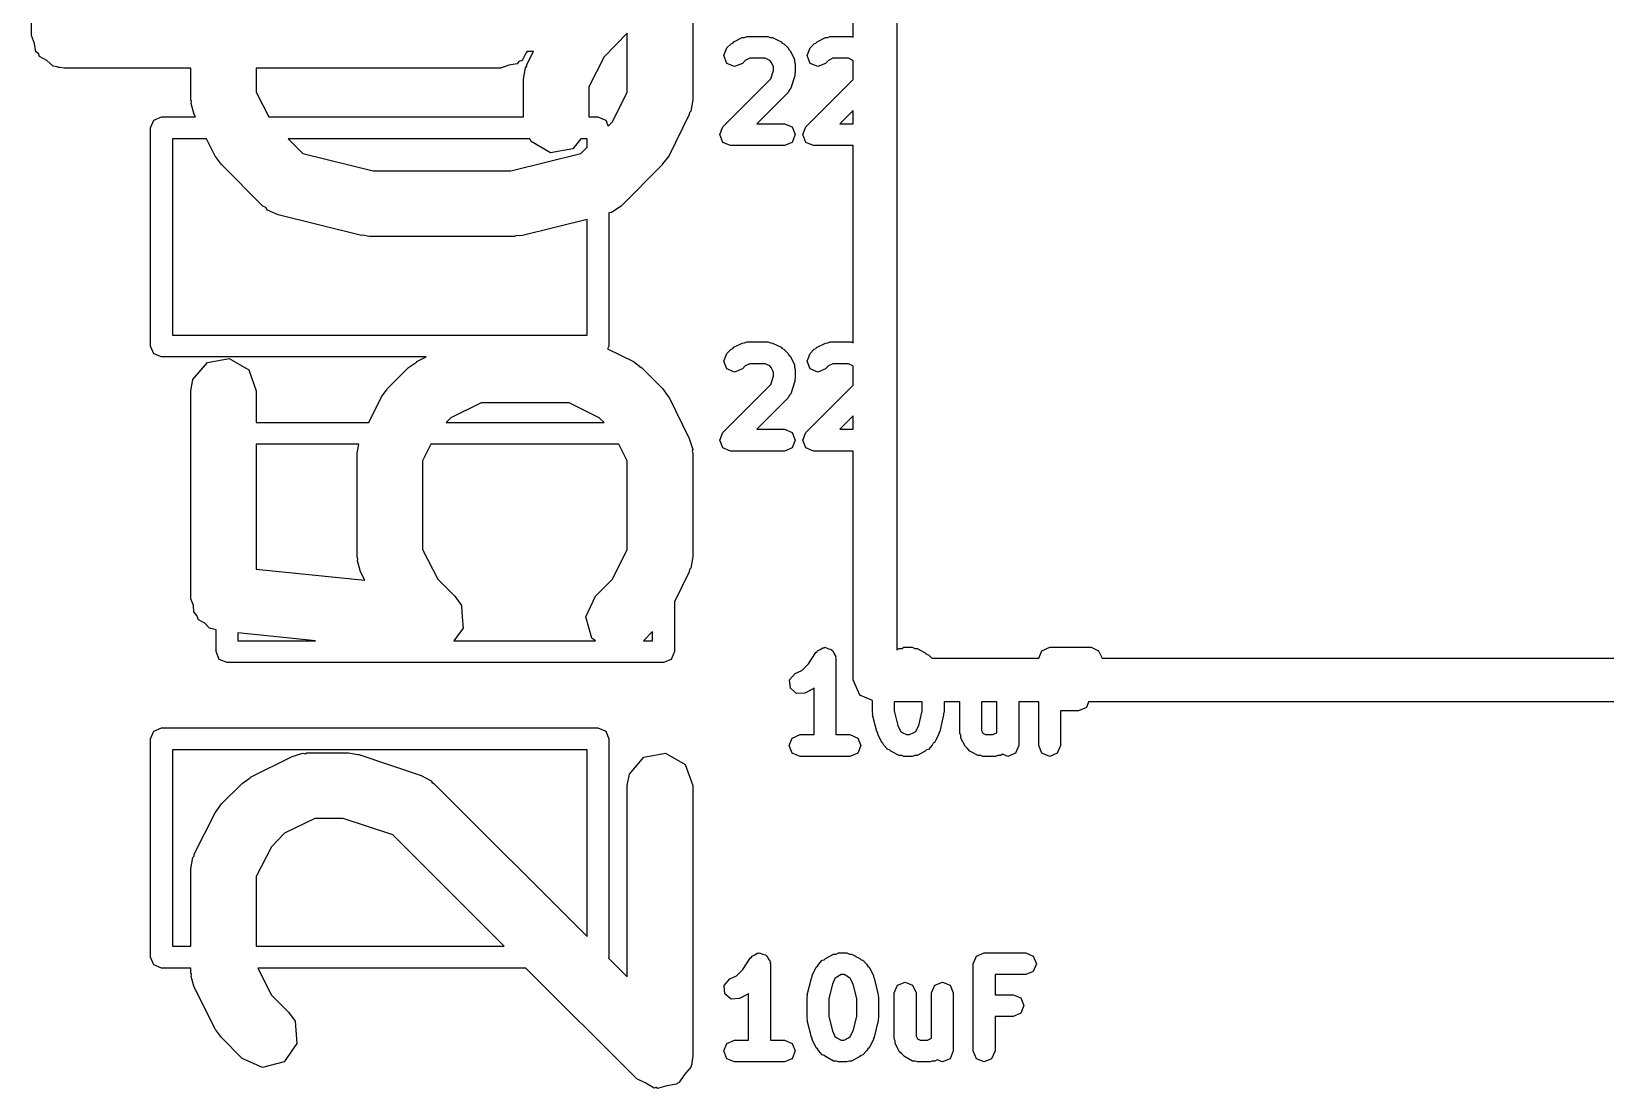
# Model space of a CAD drawing. Extents: x 97.5 to 143.9, y -109.8 to -49.
# Drawn here: x 136.302 to 139.909, y -101.401 to -98.979 of the extents above; entities that cross this region are included whole.
import ezdxf

# ---------------------------------------------------------------- set-up
doc = ezdxf.new("R2010")
doc.units = 0
doc.layers.add('BLACK', color=7, linetype='CONTINUOUS')

msp = doc.modelspace()

# ---------------------------------------------------------------- linework, layer by layer
at = {"layer": 'BLACK', "linetype": 'CONTINUOUS'}
for p, q in [((138.185, -98.9926), (138.185, -98.5348)), ((138.285, -98.5405), (138.285, -100.396)), ((136.302, -98.9881), (136.302, -98.6548)), ((137.817, -98.9452), (137.817, -99.1357)), ((136.309, -99.0064), (136.302, -98.9881)), ((137.667, -98.9834), (137.614, -99.0373)), ((137.667, -99.118), (137.667, -98.9834)), ((137.911, -99.0026), (137.93, -98.9931)), ((137.93, -98.9931), (137.936, -98.9927)), ((137.936, -98.9927), (137.942, -98.9905)), ((137.942, -98.9905), (137.989, -98.9905)), ((137.989, -98.9905), (137.995, -98.9927)), ((137.995, -98.9927), (138, -98.9931)), ((138, -98.9931), (138.02, -99.0026)), ((138.102, -99.0026), (138.121, -98.9931)), ((138.121, -98.9931), (138.127, -98.9927)), ((138.127, -98.9927), (138.132, -98.9905)), ((138.132, -98.9905), (138.18, -98.9905)), ((138.18, -98.9905), (138.185, -98.9926)), ((136.312, -99.0256), (136.309, -99.0064)), ((136.318, -99.0299), (136.312, -99.0256)), ((136.32, -99.0363), (136.318, -99.0299)), ((137.435, -99.0287), (137.426, -99.0455)), ((137.438, -99.025), (137.435, -99.0287)), ((137.437, -99.0546), (137.452, -99.025)), ((137.452, -99.025), (137.438, -99.025)), ((137.888, -99.0345), (137.895, -99.0168)), ((137.895, -99.0168), (137.905, -99.0073)), ((137.905, -99.0073), (137.909, -99.0057)), ((137.909, -99.0057), (137.911, -99.0026)), ((138.02, -99.0026), (138.022, -99.0057)), ((138.022, -99.0057), (138.026, -99.0073)), ((138.026, -99.0073), (138.036, -99.0168)), ((138.036, -99.0168), (138.037, -99.0206)), ((138.037, -99.0206), (138.04, -99.0233)), ((138.04, -99.0233), (138.05, -99.0424)), ((138.079, -99.0345), (138.086, -99.0168)), ((138.086, -99.0168), (138.095, -99.0073)), ((138.095, -99.0073), (138.099, -99.0057)), ((138.099, -99.0057), (138.102, -99.0026)), ((136.337, -99.046), (136.32, -99.0363)), ((136.352, -99.0586), (136.337, -99.046)), ((136.361, -99.0603), (136.352, -99.0586)), ((136.364, -99.062), (136.361, -99.0603)), ((136.368, -99.0614), (136.364, -99.062)), ((136.377, -99.0631), (136.368, -99.0614)), ((136.667, -99.0631), (136.377, -99.0631)), ((136.667, -99.1357), (136.667, -99.0631)), ((137.377, -99.0631), (136.817, -99.0631)), ((136.817, -99.0631), (136.817, -99.118)), ((137.396, -99.0564), (137.377, -99.0631)), ((137.415, -99.053), (137.396, -99.0564)), ((137.419, -99.0479), (137.415, -99.053)), ((137.426, -99.0455), (137.419, -99.0479)), ((137.429, -99.0881), (137.434, -99.0624)), ((137.434, -99.0624), (137.437, -99.059)), ((137.437, -99.059), (137.437, -99.0546)), ((137.614, -99.0373), (137.579, -99.1058)), ((137.895, -99.0522), (137.888, -99.0345)), ((137.913, -99.0595), (137.895, -99.0522)), ((137.931, -99.0522), (137.913, -99.0595)), ((137.937, -99.0455), (137.931, -99.0522)), ((137.948, -99.0405), (137.937, -99.0455)), ((137.983, -99.0405), (137.948, -99.0405)), ((137.994, -99.0455), (137.983, -99.0405)), ((137.997, -99.0493), (137.994, -99.0455)), ((137.996, -99.0877), (138.002, -99.0686)), ((138.002, -99.0595), (137.997, -99.0493)), ((138.002, -99.0686), (138.002, -99.0595)), ((138.05, -99.0424), (138.05, -99.0482)), ((138.05, -99.0482), (138.052, -99.0536)), ((138.052, -99.0536), (138.052, -99.0726)), ((138.086, -99.0522), (138.079, -99.0345)), ((138.104, -99.0595), (138.086, -99.0522)), ((138.121, -99.0522), (138.104, -99.0595)), ((138.128, -99.0455), (138.121, -99.0522)), ((138.138, -99.0405), (138.128, -99.0455)), ((138.174, -99.0405), (138.138, -99.0405)), ((138.184, -99.0455), (138.174, -99.0405)), ((138.185, -99.0465), (138.184, -99.0455)), ((138.185, -99.0892), (138.185, -99.0465)), ((137.429, -99.175), (137.429, -99.0881)), ((137.579, -99.1058), (137.579, -99.175)), ((137.886, -99.1978), (137.996, -99.0877)), ((138.051, -99.0805), (138.042, -99.1091)), ((138.052, -99.0726), (138.051, -99.0764)), ((138.051, -99.0764), (138.051, -99.0805)), ((138.076, -99.1978), (138.185, -99.0892)), ((136.669, -99.1399), (136.667, -99.1357)), ((136.668, -99.1443), (136.669, -99.1399)), ((136.817, -99.118), (136.846, -99.175)), ((137.633, -99.1865), (137.667, -99.118)), ((137.817, -99.1357), (137.813, -99.1614)), ((138.036, -99.1189), (137.964, -99.1905)), ((138.038, -99.1135), (138.036, -99.1189)), ((138.042, -99.1091), (138.038, -99.1135)), ((136.582, -99.1823), (136.6, -99.175)), ((136.6, -99.175), (136.678, -99.175)), ((136.675, -99.1693), (136.668, -99.1443)), ((136.678, -99.175), (136.675, -99.1693)), ((136.846, -99.175), (137.429, -99.175)), ((137.579, -99.175), (137.6, -99.175)), ((137.6, -99.175), (137.618, -99.1823)), ((137.809, -99.1693), (137.762, -99.2645)), ((137.81, -99.1648), (137.809, -99.1693)), ((137.813, -99.1614), (137.81, -99.1648)), ((138.185, -99.1599), (138.154, -99.1905)), ((138.185, -99.1905), (138.185, -99.1599)), ((136.575, -99.2), (136.582, -99.1823)), ((136.575, -99.7), (136.575, -99.2)), ((137.618, -99.1823), (137.623, -99.1962)), ((137.623, -99.1962), (137.633, -99.1865)), ((137.879, -99.2155), (137.886, -99.1978)), ((137.964, -99.1905), (138.027, -99.1905)), ((138.027, -99.1905), (138.045, -99.1978)), ((138.045, -99.1978), (138.052, -99.2155)), ((138.069, -99.2155), (138.076, -99.1978)), ((138.154, -99.1905), (138.185, -99.1905)), ((136.625, -99.225), (136.625, -99.675)), ((136.703, -99.225), (136.625, -99.225)), ((136.723, -99.2645), (136.703, -99.225)), ((137.444, -99.225), (136.89, -99.225)), ((136.89, -99.225), (136.924, -99.2585)), ((137.447, -99.2315), (137.444, -99.225)), ((137.491, -99.2572), (137.447, -99.2315)), ((137.542, -99.2483), (137.491, -99.2572)), ((137.561, -99.225), (137.542, -99.2483)), ((137.575, -99.225), (137.561, -99.225)), ((137.561, -99.2585), (137.575, -99.2446)), ((137.575, -99.2446), (137.575, -99.225)), ((137.886, -99.2332), (137.879, -99.2155)), ((137.904, -99.2405), (137.886, -99.2332)), ((138.027, -99.2405), (137.904, -99.2405)), ((138.045, -99.2332), (138.027, -99.2405)), ((138.052, -99.2155), (138.045, -99.2332)), ((138.076, -99.2332), (138.069, -99.2155)), ((138.094, -99.2405), (138.076, -99.2332)), ((138.185, -99.2405), (138.094, -99.2405)), ((138.185, -99.6926), (138.185, -99.2405)), ((136.724, -99.2656), (136.723, -99.2645)), ((136.737, -99.284), (136.724, -99.2656)), ((136.832, -99.3792), (136.737, -99.284)), ((136.924, -99.2585), (137.085, -99.2988)), ((137.4, -99.2988), (137.561, -99.2585)), ((137.748, -99.284), (137.653, -99.3792)), ((137.762, -99.2645), (137.748, -99.2825)), ((137.748, -99.2825), (137.748, -99.284)), ((137.085, -99.2988), (137.4, -99.2988)), ((136.839, -99.3824), (136.832, -99.3792)), ((136.843, -99.3883), (136.839, -99.3824)), ((136.867, -99.399), (136.843, -99.3883)), ((137.631, -99.3942), (137.625, -99.3947)), ((137.625, -99.3947), (137.625, -99.7)), ((137.653, -99.3792), (137.631, -99.3942)), ((137.058, -99.4466), (136.867, -99.399)), ((137.575, -99.4096), (137.427, -99.4466)), ((137.575, -99.675), (137.575, -99.4096)), ((137.061, -99.4462), (137.058, -99.4466)), ((137.076, -99.4488), (137.061, -99.4462)), ((137.409, -99.4488), (137.076, -99.4488)), ((137.412, -99.4476), (137.409, -99.4488)), ((137.427, -99.4466), (137.412, -99.4476)), ((136.625, -99.675), (137.575, -99.675)), ((136.582, -99.7177), (136.575, -99.7)), ((136.6, -99.725), (136.582, -99.7177)), ((137.625, -99.7), (137.622, -99.7062)), ((137.622, -99.7062), (137.681, -99.7353)), ((137.888, -99.7345), (137.895, -99.7168)), ((137.895, -99.7168), (137.905, -99.7073)), ((137.905, -99.7073), (137.909, -99.7057)), ((137.909, -99.7057), (137.911, -99.7026)), ((137.911, -99.7026), (137.93, -99.6931)), ((137.93, -99.6931), (137.936, -99.6927)), ((137.936, -99.6927), (137.942, -99.6905)), ((137.942, -99.6905), (137.989, -99.6905)), ((137.989, -99.6905), (137.995, -99.6927)), ((137.995, -99.6927), (138, -99.6931)), ((138, -99.6931), (138.02, -99.7026)), ((138.02, -99.7026), (138.022, -99.7057)), ((138.022, -99.7057), (138.026, -99.7073)), ((138.026, -99.7073), (138.036, -99.7168)), ((138.036, -99.7168), (138.037, -99.7206)), ((138.079, -99.7345), (138.086, -99.7168)), ((138.086, -99.7168), (138.095, -99.7073)), ((138.095, -99.7073), (138.099, -99.7057)), ((138.099, -99.7057), (138.102, -99.7026)), ((138.102, -99.7026), (138.121, -99.6931)), ((138.121, -99.6931), (138.127, -99.6927)), ((138.127, -99.6927), (138.132, -99.6905)), ((138.132, -99.6905), (138.18, -99.6905)), ((138.18, -99.6905), (138.185, -99.6926)), ((137.206, -99.725), (136.6, -99.725)), ((136.672, -99.7767), (136.705, -99.7374)), ((136.705, -99.7374), (136.755, -99.7285)), ((136.755, -99.7285), (136.8, -99.7542)), ((136.8, -99.7542), (136.817, -99.8024)), ((137.118, -99.797), (137.166, -99.7493)), ((137.166, -99.7493), (137.184, -99.7365)), ((137.184, -99.7365), (137.185, -99.7353)), ((137.185, -99.7353), (137.206, -99.725)), ((137.681, -99.7353), (137.699, -99.7487)), ((137.699, -99.7487), (137.7, -99.7493)), ((137.7, -99.7493), (137.748, -99.797)), ((137.895, -99.7522), (137.888, -99.7345)), ((137.913, -99.7595), (137.895, -99.7522)), ((137.931, -99.7522), (137.913, -99.7595)), ((137.937, -99.7455), (137.931, -99.7522)), ((137.948, -99.7405), (137.937, -99.7455)), ((137.983, -99.7405), (137.948, -99.7405)), ((137.994, -99.7455), (137.983, -99.7405)), ((137.997, -99.7493), (137.994, -99.7455)), ((138.002, -99.7595), (137.997, -99.7493)), ((138.037, -99.7206), (138.04, -99.7233)), ((138.04, -99.7233), (138.05, -99.7424)), ((138.05, -99.7424), (138.05, -99.7482)), ((138.05, -99.7482), (138.052, -99.7536)), ((138.052, -99.7536), (138.052, -99.7726)), ((138.086, -99.7522), (138.079, -99.7345)), ((138.104, -99.7595), (138.086, -99.7522)), ((138.121, -99.7522), (138.104, -99.7595)), ((138.128, -99.7455), (138.121, -99.7522)), ((138.138, -99.7405), (138.128, -99.7455)), ((138.174, -99.7405), (138.138, -99.7405)), ((138.184, -99.7455), (138.174, -99.7405)), ((138.185, -99.7465), (138.184, -99.7455)), ((138.185, -99.7892), (138.185, -99.7465)), ((136.667, -99.8024), (136.672, -99.7767)), ((137.886, -99.8978), (137.996, -99.7877)), ((137.996, -99.7877), (138.002, -99.7686)), ((138.002, -99.7686), (138.002, -99.7595)), ((138.051, -99.7805), (138.042, -99.8091)), ((138.052, -99.7726), (138.051, -99.7764)), ((138.051, -99.7764), (138.051, -99.7805)), ((138.076, -99.8978), (138.185, -99.7892)), ((136.667, -100.279), (136.667, -99.8024)), ((136.817, -99.8024), (136.817, -99.875)), ((137.075, -99.875), (137.104, -99.8165)), ((137.104, -99.8165), (137.117, -99.7985)), ((137.117, -99.7985), (137.118, -99.797)), ((137.748, -99.797), (137.761, -99.8153)), ((137.761, -99.8153), (137.762, -99.8165)), ((137.762, -99.8165), (137.809, -99.9117)), ((138.036, -99.8189), (137.964, -99.8905)), ((138.038, -99.8135), (138.036, -99.8189)), ((138.042, -99.8091), (138.038, -99.8135)), ((137.332, -99.8298), (137.263, -99.864)), ((137.534, -99.8298), (137.332, -99.8298)), ((137.603, -99.864), (137.534, -99.8298)), ((138.185, -99.8599), (138.154, -99.8905)), ((138.185, -99.8905), (138.185, -99.8599)), ((136.817, -99.875), (137.075, -99.875)), ((137.263, -99.864), (137.252, -99.875)), ((137.252, -99.875), (137.614, -99.875)), ((137.614, -99.875), (137.603, -99.864)), ((137.879, -99.9155), (137.886, -99.8978)), ((137.964, -99.8905), (138.027, -99.8905)), ((138.027, -99.8905), (138.045, -99.8978)), ((138.045, -99.8978), (138.052, -99.9155)), ((138.069, -99.9155), (138.076, -99.8978)), ((138.154, -99.8905), (138.185, -99.8905)), ((136.817, -99.925), (136.817, -100.211)), ((137.052, -99.925), (136.817, -99.925)), ((137.048, -99.9452), (137.052, -99.925)), ((137.217, -99.925), (137.198, -99.9629)), ((137.648, -99.925), (137.217, -99.925)), ((137.667, -99.9629), (137.648, -99.925)), ((137.809, -99.9117), (137.817, -99.9367)), ((137.886, -99.9332), (137.879, -99.9155)), ((137.904, -99.9405), (137.886, -99.9332)), ((138.045, -99.9332), (138.027, -99.9405)), ((138.052, -99.9155), (138.045, -99.9332)), ((138.076, -99.9332), (138.069, -99.9155)), ((138.094, -99.9405), (138.076, -99.9332)), ((137.048, -100.183), (137.048, -99.9452)), ((137.198, -99.9629), (137.198, -100.166)), ((137.667, -100.166), (137.667, -99.9629)), ((137.817, -99.9367), (137.816, -99.941)), ((137.816, -99.941), (137.817, -99.9452)), ((137.817, -99.9452), (137.817, -100.183)), ((138.027, -99.9405), (137.904, -99.9405)), ((138.185, -99.9405), (138.094, -99.9405)), ((138.185, -100.465), (138.185, -99.9405)), ((137.05, -100.188), (137.048, -100.183)), ((137.049, -100.192), (137.05, -100.188)), ((137.198, -100.166), (137.233, -100.234)), ((137.633, -100.234), (137.667, -100.166)), ((137.817, -100.183), (137.813, -100.209)), ((136.817, -100.211), (137.066, -100.236)), ((137.056, -100.217), (137.049, -100.192)), ((137.066, -100.236), (137.056, -100.217)), ((137.809, -100.217), (137.775, -100.286)), ((137.81, -100.212), (137.809, -100.217)), ((137.813, -100.209), (137.81, -100.212)), ((137.233, -100.234), (137.272, -100.273)), ((137.594, -100.273), (137.633, -100.234)), ((136.673, -100.294), (136.667, -100.279)), ((136.674, -100.309), (136.673, -100.294)), ((137.272, -100.273), (137.287, -100.294)), ((137.287, -100.294), (137.287, -100.295)), ((137.287, -100.295), (137.287, -100.295)), ((137.287, -100.295), (137.289, -100.32)), ((137.572, -100.32), (137.594, -100.273)), ((137.775, -100.286), (137.775, -100.4)), ((136.681, -100.317), (136.674, -100.309)), ((136.685, -100.327), (136.681, -100.317)), ((136.699, -100.335), (136.685, -100.327)), ((137.289, -100.32), (137.291, -100.346)), ((137.586, -100.369), (137.572, -100.32)), ((136.71, -100.346), (136.699, -100.335)), ((136.725, -100.35), (136.71, -100.346)), ((136.725, -100.4), (136.725, -100.35)), ((136.953, -100.375), (136.775, -100.357)), ((136.775, -100.357), (136.775, -100.375)), ((137.276, -100.367), (137.27, -100.375)), ((137.291, -100.346), (137.276, -100.367)), ((137.291, -100.346), (137.291, -100.346)), ((137.291, -100.346), (137.291, -100.346)), ((137.725, -100.354), (137.704, -100.375)), ((137.725, -100.375), (137.725, -100.354)), ((136.732, -100.418), (136.725, -100.4)), ((136.775, -100.375), (136.953, -100.375)), ((137.27, -100.375), (137.594, -100.375)), ((137.594, -100.375), (137.586, -100.369)), ((137.704, -100.375), (137.725, -100.375)), ((137.775, -100.4), (137.768, -100.418)), ((138.082, -100.428), (138.099, -100.402)), ((138.099, -100.402), (138.102, -100.4)), ((138.102, -100.4), (138.103, -100.398)), ((138.103, -100.398), (138.109, -100.395)), ((138.109, -100.395), (138.115, -100.391)), ((138.115, -100.391), (138.118, -100.391)), ((138.118, -100.391), (138.12, -100.39)), ((138.12, -100.39), (138.127, -100.393)), ((138.127, -100.393), (138.134, -100.395)), ((138.134, -100.395), (138.136, -100.397)), ((138.136, -100.397), (138.138, -100.398)), ((138.138, -100.398), (138.141, -100.405)), ((138.285, -100.396), (138.29, -100.393)), ((138.29, -100.393), (138.296, -100.393)), ((138.296, -100.393), (138.301, -100.39)), ((138.301, -100.39), (138.32, -100.39)), ((138.32, -100.39), (138.326, -100.393)), ((138.326, -100.393), (138.331, -100.393)), ((138.331, -100.393), (138.35, -100.403)), ((138.35, -100.403), (138.353, -100.406)), ((138.61, -100.415), (138.617, -100.398)), ((138.617, -100.398), (138.635, -100.39)), ((138.635, -100.39), (138.73, -100.39)), ((138.73, -100.39), (138.747, -100.398)), ((138.747, -100.398), (138.755, -100.415)), ((136.75, -100.425), (136.732, -100.418)), ((137.75, -100.425), (136.75, -100.425)), ((137.768, -100.418), (137.75, -100.425)), ((138.067, -100.443), (138.082, -100.428)), ((138.141, -100.405), (138.145, -100.411)), ((138.145, -100.411), (138.144, -100.413)), ((138.144, -100.413), (138.145, -100.415)), ((138.145, -100.415), (138.145, -100.59)), ((138.353, -100.406), (138.357, -100.407)), ((138.357, -100.407), (138.365, -100.415)), ((138.365, -100.415), (138.61, -100.415)), ((138.755, -100.415), (143.415, -100.415)), ((138.039, -100.465), (138.052, -100.45)), ((138.041, -100.484), (138.039, -100.465)), ((138.052, -100.45), (138.067, -100.443)), ((138.2, -100.5), (138.185, -100.465)), ((138.055, -100.496), (138.041, -100.484)), ((138.074, -100.495), (138.055, -100.496)), ((138.093, -100.485), (138.074, -100.495)), ((138.095, -100.483), (138.093, -100.485)), ((138.095, -100.59), (138.095, -100.483)), ((138.229, -100.512), (138.2, -100.5)), ((138.229, -100.539), (138.229, -100.512)), ((138.23, -100.542), (138.229, -100.539)), ((138.229, -100.545), (138.23, -100.542)), ((138.239, -100.583), (138.229, -100.545)), ((138.279, -100.515), (138.279, -100.536)), ((138.343, -100.515), (138.279, -100.515)), ((138.279, -100.536), (138.287, -100.569)), ((138.335, -100.569), (138.343, -100.536)), ((138.343, -100.536), (138.343, -100.515)), ((138.392, -100.545), (138.383, -100.583)), ((138.393, -100.539), (138.392, -100.542)), ((138.392, -100.542), (138.392, -100.545)), ((138.429, -100.515), (138.393, -100.515)), ((138.393, -100.515), (138.393, -100.539)), ((138.429, -100.587), (138.429, -100.515)), ((138.479, -100.515), (138.479, -100.581)), ((138.514, -100.515), (138.479, -100.515)), ((138.514, -100.586), (138.514, -100.515)), ((138.61, -100.515), (138.564, -100.515)), ((138.564, -100.515), (138.564, -100.615)), ((138.61, -100.615), (138.61, -100.515)), ((138.701, -100.536), (138.66, -100.536)), ((138.66, -100.536), (138.66, -100.615)), ((138.719, -100.528), (138.701, -100.536)), ((138.724, -100.515), (138.719, -100.528)), ((143.465, -100.515), (138.724, -100.515)), ((136.575, -100.6), (136.582, -100.582)), ((136.582, -100.582), (136.6, -100.575)), ((136.6, -100.575), (137.6, -100.575)), ((137.6, -100.575), (137.618, -100.582)), ((137.618, -100.582), (137.625, -100.6)), ((138.241, -100.586), (138.239, -100.583)), ((138.287, -100.569), (138.293, -100.582)), ((138.293, -100.582), (138.297, -100.585)), ((138.297, -100.585), (138.307, -100.59)), ((138.314, -100.59), (138.324, -100.585)), ((138.324, -100.585), (138.328, -100.582)), ((138.328, -100.582), (138.335, -100.569)), ((138.383, -100.583), (138.381, -100.586)), ((138.479, -100.581), (138.482, -100.587)), ((136.575, -101.1), (136.575, -100.6)), ((137.625, -100.6), (137.625, -101.1)), ((138.038, -100.615), (138.045, -100.598)), ((138.045, -100.633), (138.038, -100.615)), ((138.045, -100.598), (138.063, -100.59)), ((138.063, -100.59), (138.095, -100.59)), ((138.145, -100.59), (138.177, -100.59)), ((138.177, -100.59), (138.195, -100.598)), ((138.195, -100.598), (138.202, -100.615)), ((138.202, -100.615), (138.195, -100.633)), ((138.241, -100.589), (138.241, -100.586)), ((138.25, -100.608), (138.241, -100.589)), ((138.253, -100.61), (138.25, -100.608)), ((138.255, -100.614), (138.253, -100.61)), ((138.264, -100.624), (138.255, -100.614)), ((138.307, -100.59), (138.314, -100.59)), ((138.366, -100.614), (138.357, -100.624)), ((138.368, -100.61), (138.366, -100.614)), ((138.371, -100.608), (138.368, -100.61)), ((138.381, -100.589), (138.371, -100.608)), ((138.381, -100.586), (138.381, -100.589)), ((138.431, -100.592), (138.429, -100.587)), ((138.431, -100.598), (138.431, -100.592)), ((138.441, -100.617), (138.431, -100.598)), ((138.447, -100.622), (138.441, -100.617)), ((138.482, -100.587), (138.488, -100.59)), ((138.488, -100.59), (138.505, -100.59)), ((138.505, -100.59), (138.514, -100.586)), ((138.564, -100.615), (138.557, -100.633)), ((138.617, -100.633), (138.61, -100.615)), ((138.66, -100.615), (138.652, -100.633)), ((136.625, -100.625), (136.625, -101.075)), ((137.575, -100.625), (136.625, -100.625)), ((136.804, -100.688), (136.899, -100.64)), ((136.899, -100.64), (136.924, -100.633)), ((136.924, -100.633), (136.929, -100.634)), ((136.929, -100.634), (136.933, -100.632)), ((136.933, -100.632), (137.028, -100.632)), ((137.028, -100.632), (137.05, -100.636)), ((137.05, -100.636), (137.052, -100.636)), ((137.052, -100.636), (137.195, -100.684)), ((137.575, -101.053), (137.575, -100.625)), ((137.672, -100.681), (137.705, -100.642)), ((137.705, -100.642), (137.755, -100.633)), ((137.755, -100.633), (137.8, -100.659)), ((138.063, -100.64), (138.045, -100.633)), ((138.177, -100.64), (138.063, -100.64)), ((138.195, -100.633), (138.177, -100.64)), ((138.268, -100.625), (138.264, -100.624)), ((138.271, -100.628), (138.268, -100.625)), ((138.29, -100.638), (138.271, -100.628)), ((138.296, -100.638), (138.29, -100.638)), ((138.301, -100.64), (138.296, -100.638)), ((138.32, -100.64), (138.301, -100.64)), ((138.326, -100.638), (138.32, -100.64)), ((138.331, -100.638), (138.326, -100.638)), ((138.35, -100.628), (138.331, -100.638)), ((138.353, -100.625), (138.35, -100.628)), ((138.357, -100.624), (138.353, -100.625)), ((138.452, -100.628), (138.447, -100.622)), ((138.471, -100.638), (138.452, -100.628)), ((138.477, -100.638), (138.471, -100.638)), ((138.482, -100.64), (138.477, -100.638)), ((138.511, -100.64), (138.482, -100.64)), ((138.516, -100.638), (138.511, -100.64)), ((138.522, -100.638), (138.516, -100.638)), ((138.527, -100.635), (138.522, -100.638)), ((138.539, -100.64), (138.527, -100.635)), ((138.557, -100.633), (138.539, -100.64)), ((138.635, -100.64), (138.617, -100.633)), ((138.652, -100.633), (138.635, -100.64)), ((136.785, -100.702), (136.803, -100.689)), ((136.803, -100.689), (136.804, -100.688)), ((137.195, -100.684), (137.218, -100.696)), ((137.667, -100.707), (137.672, -100.681)), ((137.8, -100.659), (137.817, -100.707)), ((136.737, -100.749), (136.785, -100.702)), ((137.218, -100.696), (137.22, -100.7)), ((137.22, -100.7), (137.224, -100.702)), ((137.224, -100.702), (137.575, -101.053)), ((137.667, -101.145), (137.667, -100.707)), ((137.817, -100.707), (137.817, -101.326)), ((136.723, -100.769), (136.736, -100.751)), ((136.736, -100.751), (136.737, -100.749)), ((136.675, -100.864), (136.723, -100.769)), ((136.951, -100.782), (136.882, -100.816)), ((137.016, -100.782), (136.951, -100.782)), ((137.13, -100.82), (137.016, -100.782)), ((136.882, -100.816), (136.852, -100.847)), ((137.385, -101.075), (137.13, -100.82)), ((136.667, -100.898), (136.672, -100.872)), ((136.672, -100.872), (136.675, -100.869)), ((136.675, -100.869), (136.675, -100.864)), ((136.852, -100.847), (136.817, -100.915)), ((136.667, -101.075), (136.667, -100.898)), ((136.817, -100.915), (136.817, -101.075)), ((136.625, -101.075), (136.667, -101.075)), ((136.817, -101.075), (137.385, -101.075)), ((137.968, -101.091), (137.97, -101.09)), ((137.97, -101.09), (137.977, -101.093)), ((138.146, -101.093), (138.151, -101.09)), ((138.151, -101.09), (138.17, -101.09)), ((138.17, -101.09), (138.176, -101.093)), ((138.467, -101.098), (138.485, -101.09)), ((138.485, -101.09), (138.58, -101.09)), ((138.58, -101.09), (138.597, -101.098)), ((136.582, -101.118), (136.575, -101.1)), ((136.6, -101.125), (136.582, -101.118)), ((136.667, -101.125), (136.6, -101.125)), ((136.667, -101.136), (136.667, -101.125)), ((137.435, -101.125), (136.821, -101.125)), ((136.821, -101.125), (136.852, -101.187)), ((137.689, -101.379), (137.435, -101.125)), ((137.625, -101.1), (137.624, -101.102)), ((137.624, -101.102), (137.667, -101.145)), ((137.932, -101.128), (137.949, -101.102)), ((137.949, -101.102), (137.952, -101.1)), ((137.952, -101.1), (137.953, -101.098)), ((137.953, -101.098), (137.959, -101.095)), ((137.959, -101.095), (137.965, -101.091)), ((137.965, -101.091), (137.968, -101.091)), ((137.977, -101.093), (137.984, -101.095)), ((137.984, -101.095), (137.986, -101.097)), ((137.986, -101.097), (137.988, -101.098)), ((137.988, -101.098), (137.991, -101.105)), ((137.991, -101.105), (137.995, -101.111)), ((137.995, -101.111), (137.994, -101.113)), ((137.994, -101.113), (137.995, -101.115)), ((137.995, -101.115), (137.995, -101.29)), ((138.091, -101.142), (138.1, -101.123)), ((138.1, -101.123), (138.103, -101.121)), ((138.103, -101.121), (138.105, -101.117)), ((138.105, -101.117), (138.114, -101.107)), ((138.114, -101.107), (138.118, -101.106)), ((138.118, -101.106), (138.121, -101.103)), ((138.121, -101.103), (138.14, -101.093)), ((138.14, -101.093), (138.146, -101.093)), ((138.176, -101.093), (138.181, -101.093)), ((138.181, -101.093), (138.2, -101.103)), ((138.2, -101.103), (138.203, -101.106)), ((138.203, -101.106), (138.207, -101.107)), ((138.207, -101.107), (138.216, -101.117)), ((138.216, -101.117), (138.218, -101.121)), ((138.218, -101.121), (138.221, -101.123)), ((138.221, -101.123), (138.231, -101.142)), ((138.46, -101.115), (138.467, -101.098)), ((138.46, -101.315), (138.46, -101.115)), ((138.597, -101.098), (138.605, -101.115)), ((138.605, -101.115), (138.597, -101.133)), ((136.669, -101.14), (136.667, -101.136)), ((136.668, -101.144), (136.669, -101.14)), ((136.675, -101.169), (136.668, -101.144)), ((137.889, -101.165), (137.902, -101.15)), ((137.902, -101.15), (137.917, -101.143)), ((137.917, -101.143), (137.932, -101.128)), ((138.079, -101.186), (138.089, -101.148)), ((138.089, -101.148), (138.091, -101.145)), ((138.091, -101.145), (138.091, -101.142)), ((138.137, -101.162), (138.129, -101.195)), ((138.143, -101.149), (138.137, -101.162)), ((138.147, -101.146), (138.143, -101.149)), ((138.157, -101.14), (138.147, -101.146)), ((138.164, -101.14), (138.157, -101.14)), ((138.174, -101.146), (138.164, -101.14)), ((138.178, -101.149), (138.174, -101.146)), ((138.185, -101.162), (138.178, -101.149)), ((138.193, -101.195), (138.185, -101.162)), ((138.231, -101.142), (138.231, -101.145)), ((138.231, -101.145), (138.233, -101.148)), ((138.233, -101.148), (138.242, -101.186)), ((138.286, -101.164), (138.304, -101.157)), ((138.304, -101.157), (138.321, -101.164)), ((138.372, -101.164), (138.389, -101.157)), ((138.389, -101.157), (138.407, -101.164)), ((138.58, -101.14), (138.51, -101.14)), ((138.51, -101.14), (138.51, -101.186)), ((138.597, -101.133), (138.58, -101.14)), ((136.723, -101.264), (136.675, -101.169)), ((136.852, -101.187), (136.891, -101.226)), ((137.891, -101.184), (137.889, -101.165)), ((137.905, -101.196), (137.891, -101.184)), ((137.924, -101.195), (137.905, -101.196)), ((137.943, -101.185), (137.924, -101.195)), ((137.945, -101.183), (137.943, -101.185)), ((137.945, -101.29), (137.945, -101.183)), ((138.08, -101.189), (138.079, -101.186)), ((138.079, -101.192), (138.08, -101.189)), ((138.079, -101.239), (138.079, -101.192)), ((138.129, -101.195), (138.129, -101.236)), ((138.193, -101.236), (138.193, -101.195)), ((138.242, -101.186), (138.242, -101.189)), ((138.242, -101.189), (138.243, -101.192)), ((138.243, -101.192), (138.243, -101.239)), ((138.279, -101.182), (138.286, -101.164)), ((138.279, -101.287), (138.279, -101.182)), ((138.321, -101.164), (138.329, -101.182)), ((138.329, -101.182), (138.329, -101.281)), ((138.364, -101.182), (138.372, -101.164)), ((138.364, -101.286), (138.364, -101.182)), ((138.407, -101.164), (138.414, -101.182)), ((138.414, -101.182), (138.414, -101.315)), ((138.51, -101.186), (138.551, -101.186)), ((138.551, -101.186), (138.569, -101.193)), ((138.569, -101.193), (138.576, -101.211)), ((136.891, -101.226), (136.906, -101.247)), ((138.569, -101.228), (138.551, -101.236)), ((138.576, -101.211), (138.569, -101.228)), ((136.724, -101.266), (136.723, -101.264)), ((136.737, -101.284), (136.724, -101.266)), ((136.906, -101.247), (136.91, -101.298)), ((138.08, -101.242), (138.079, -101.239)), ((138.079, -101.245), (138.08, -101.242)), ((138.089, -101.283), (138.079, -101.245)), ((138.129, -101.236), (138.137, -101.269)), ((138.137, -101.269), (138.143, -101.282)), ((138.178, -101.282), (138.185, -101.269)), ((138.185, -101.269), (138.193, -101.236)), ((138.242, -101.245), (138.233, -101.283)), ((138.243, -101.239), (138.242, -101.242)), ((138.242, -101.242), (138.242, -101.245)), ((138.551, -101.236), (138.51, -101.236)), ((138.51, -101.236), (138.51, -101.315)), ((136.785, -101.332), (136.737, -101.284)), ((136.91, -101.298), (136.881, -101.34)), ((137.888, -101.315), (137.895, -101.298)), ((137.895, -101.298), (137.913, -101.29)), ((137.913, -101.29), (137.945, -101.29)), ((137.995, -101.29), (138.027, -101.29)), ((138.027, -101.29), (138.045, -101.298)), ((138.045, -101.298), (138.052, -101.315)), ((138.091, -101.286), (138.089, -101.283)), ((138.091, -101.289), (138.091, -101.286)), ((138.1, -101.308), (138.091, -101.289)), ((138.143, -101.282), (138.147, -101.285)), ((138.147, -101.285), (138.157, -101.29)), ((138.157, -101.29), (138.164, -101.29)), ((138.164, -101.29), (138.174, -101.285)), ((138.174, -101.285), (138.178, -101.282)), ((138.231, -101.289), (138.221, -101.308)), ((138.233, -101.283), (138.231, -101.286)), ((138.231, -101.286), (138.231, -101.289)), ((138.281, -101.292), (138.279, -101.287)), ((138.281, -101.298), (138.281, -101.292)), ((138.291, -101.317), (138.281, -101.298)), ((138.329, -101.281), (138.332, -101.287)), ((138.332, -101.287), (138.338, -101.29)), ((138.338, -101.29), (138.355, -101.29)), ((138.355, -101.29), (138.364, -101.286)), ((136.831, -101.353), (136.785, -101.332)), ((136.881, -101.34), (136.831, -101.353)), ((137.817, -101.326), (137.815, -101.342)), ((137.815, -101.342), (137.815, -101.346)), ((137.895, -101.333), (137.888, -101.315)), ((137.913, -101.34), (137.895, -101.333)), ((138.027, -101.34), (137.913, -101.34)), ((138.045, -101.333), (138.027, -101.34)), ((138.052, -101.315), (138.045, -101.333)), ((138.103, -101.31), (138.1, -101.308)), ((138.105, -101.314), (138.103, -101.31)), ((138.114, -101.324), (138.105, -101.314)), ((138.118, -101.325), (138.114, -101.324)), ((138.121, -101.328), (138.118, -101.325)), ((138.14, -101.338), (138.121, -101.328)), ((138.146, -101.338), (138.14, -101.338)), ((138.151, -101.34), (138.146, -101.338)), ((138.17, -101.34), (138.151, -101.34)), ((138.176, -101.338), (138.17, -101.34)), ((138.181, -101.338), (138.176, -101.338)), ((138.2, -101.328), (138.181, -101.338)), ((138.203, -101.325), (138.2, -101.328)), ((138.207, -101.324), (138.203, -101.325)), ((138.216, -101.314), (138.207, -101.324)), ((138.218, -101.31), (138.216, -101.314)), ((138.221, -101.308), (138.218, -101.31)), ((138.297, -101.322), (138.291, -101.317)), ((138.302, -101.328), (138.297, -101.322)), ((138.321, -101.338), (138.302, -101.328)), ((138.327, -101.338), (138.321, -101.338)), ((138.332, -101.34), (138.327, -101.338)), ((138.361, -101.34), (138.332, -101.34)), ((138.366, -101.338), (138.361, -101.34)), ((138.372, -101.338), (138.366, -101.338)), ((138.377, -101.335), (138.372, -101.338)), ((138.389, -101.34), (138.377, -101.335)), ((138.407, -101.333), (138.389, -101.34)), ((138.414, -101.315), (138.407, -101.333)), ((138.467, -101.333), (138.46, -101.315)), ((138.485, -101.34), (138.467, -101.333)), ((138.502, -101.333), (138.485, -101.34)), ((138.51, -101.315), (138.502, -101.333)), ((137.798, -101.369), (137.785, -101.388)), ((137.813, -101.352), (137.798, -101.369)), ((137.814, -101.347), (137.813, -101.352)), ((137.815, -101.346), (137.814, -101.347)), ((137.71, -101.389), (137.689, -101.379)), ((137.729, -101.4), (137.71, -101.389)), ((137.733, -101.399), (137.729, -101.4)), ((137.736, -101.401), (137.733, -101.399)), ((137.758, -101.395), (137.736, -101.401)), ((137.78, -101.391), (137.758, -101.395)), ((137.782, -101.389), (137.78, -101.391)), ((137.785, -101.388), (137.782, -101.389))]:
    msp.add_line(p, q, dxfattribs=at)

doc.saveas('drawing.dxf')
